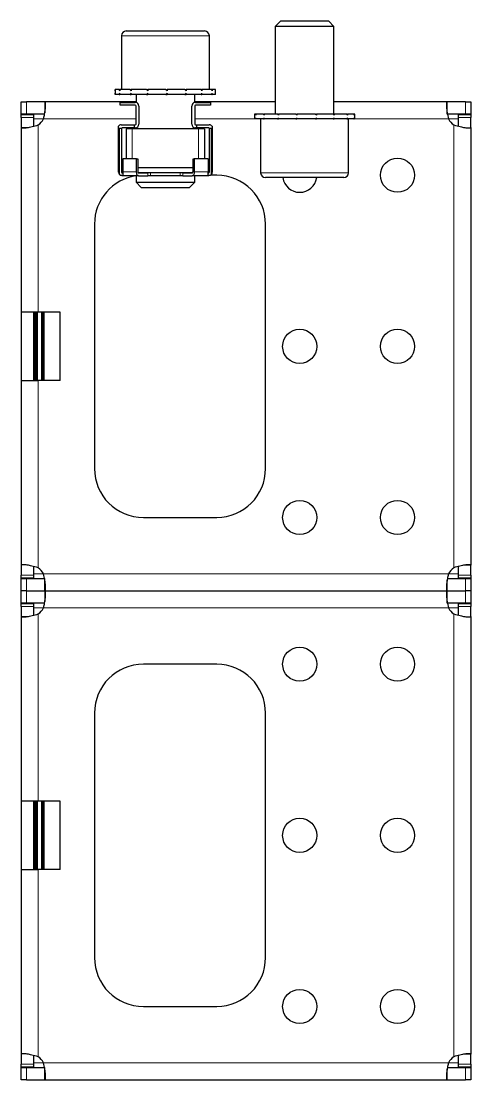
# Model space of a CAD drawing. Header units: millimetres. Extents: x 0 to 3578, y -208 to 608.
# Drawn here: x 3486.5 to 3578.5, y 289.4 to 505.9 of the extents above; entities that cross this region are included whole.
import ezdxf

# ---------------------------------------------------------------- set-up
doc = ezdxf.new("R2010")
doc.units = ezdxf.units.MM

msp = doc.modelspace()

# ---------------------------------------------------------------- linework, layer by layer
at = {"color": 7, "linetype": 'Continuous', "lineweight": 25}
for p, q in [((3539.53, 505.89), (3538.45, 504.82)), ((3538.45, 504.82), (3538.45, 486.89)), ((3550.45, 504.82), (3538.45, 504.82)), ((3549.38, 505.89), (3539.53, 505.89)), ((3550.45, 504.82), (3549.38, 505.89)), ((3550.45, 486.89), (3550.45, 504.82)), ((3506.95, 502.89), (3506.95, 491.89)), ((3507.95, 503.89), (3516.39, 503.89)), ((3516.39, 503.89), (3523.95, 503.89)), ((3524.95, 491.89), (3524.95, 502.89)), ((3505.7, 491.89), (3505.7, 490.89)), ((3505.7, 491.89), (3505.71, 491.89)), ((3505.71, 491.89), (3505.71, 491.64)), ((3506.52, 491.89), (3505.71, 491.89)), ((3506.52, 491.89), (3506.62, 491.89)), ((3506.62, 491.89), (3506.62, 491.64)), ((3508.77, 491.89), (3506.62, 491.89)), ((3508.77, 491.89), (3508.95, 491.89)), ((3508.95, 491.89), (3508.95, 491.64)), ((3512.12, 491.89), (3508.95, 491.89)), ((3512.12, 491.89), (3512.35, 491.89)), ((3512.35, 491.89), (3512.35, 491.64)), ((3516.05, 491.89), (3512.35, 491.89)), ((3516.05, 491.89), (3516.13, 491.89)), ((3516.26, 491.89), (3516.3, 491.89)), ((3516.3, 491.89), (3516.3, 491.64)), ((3519.96, 491.89), (3516.3, 491.89)), ((3519.96, 491.89), (3520.19, 491.89)), ((3520.19, 491.89), (3520.19, 491.64)), ((3523.27, 491.89), (3520.19, 491.89)), ((3523.27, 491.89), (3523.44, 491.89)), ((3523.44, 491.89), (3523.44, 491.64)), ((3525.46, 491.89), (3523.44, 491.89)), ((3525.46, 491.89), (3525.55, 491.89)), ((3525.55, 491.89), (3525.55, 491.64)), ((3526.2, 491.89), (3525.55, 491.89)), ((3526.2, 490.89), (3526.2, 491.89)), ((3486.45, 486.89), (3486.45, 489.39)), ((3486.45, 489.39), (3487.56, 489.39)), ((3491.28, 489.39), (3487.56, 489.39)), ((3509.95, 489.39), (3491.28, 489.39)), ((3491.28, 489.39), (3491.28, 487.18)), ((3505.7, 490.89), (3505.71, 490.89)), ((3505.71, 490.89), (3505.71, 491.14)), ((3506.52, 490.89), (3505.71, 490.89)), ((3506.52, 490.89), (3506.62, 490.89)), ((3506.62, 490.89), (3506.62, 491.14)), ((3508.77, 490.89), (3506.62, 490.89)), ((3506.7, 489.29), (3509.8, 489.29)), ((3506.7, 488.69), (3506.7, 489.29)), ((3508.77, 490.89), (3508.95, 490.89)), ((3508.95, 490.89), (3508.95, 491.14)), ((3512.12, 490.89), (3508.95, 490.89)), ((3509.95, 490.89), (3509.95, 489.28)), ((3512.12, 490.89), (3512.35, 490.89)), ((3512.35, 490.89), (3512.35, 491.14)), ((3516.05, 490.89), (3512.35, 490.89)), ((3516.05, 490.89), (3516.21, 490.89)), ((3516.21, 490.89), (3516.3, 490.89)), ((3516.3, 490.89), (3516.3, 491.14)), ((3519.96, 490.89), (3516.3, 490.89)), ((3519.96, 490.89), (3520.19, 490.89)), ((3520.19, 490.89), (3520.19, 491.14)), ((3523.27, 490.89), (3520.19, 490.89)), ((3521.95, 489.28), (3521.95, 490.89)), ((3538.45, 489.39), (3521.95, 489.39)), ((3522.1, 489.29), (3525.2, 489.29)), ((3523.27, 490.89), (3523.44, 490.89)), ((3523.44, 490.89), (3523.44, 491.14)), ((3525.46, 490.89), (3523.44, 490.89)), ((3525.2, 489.29), (3525.2, 488.69)), ((3525.46, 490.89), (3525.55, 490.89)), ((3525.55, 490.89), (3525.55, 491.14)), ((3526.2, 490.89), (3525.55, 490.89)), ((3573.62, 489.39), (3550.45, 489.39)), ((3573.62, 486.89), (3573.62, 489.39)), ((3577.34, 489.39), (3573.62, 489.39)), ((3577.34, 489.39), (3578.45, 489.39)), ((3578.45, 489.39), (3578.45, 486.89)), ((3509.8, 488.69), (3506.7, 488.69)), ((3509.95, 484.84), (3509.95, 488.54)), ((3510.55, 488.54), (3510.55, 484.84)), ((3521.35, 484.84), (3521.35, 488.54)), ((3521.95, 488.54), (3521.95, 484.84)), ((3525.2, 488.69), (3522.1, 488.69)), ((3487.56, 486.89), (3486.45, 486.89)), ((3486.45, 486.89), (3486.45, 486.79)), ((3486.45, 486.79), (3488.95, 486.79)), ((3486.45, 486.18), (3486.45, 486.79)), ((3486.45, 486.18), (3486.45, 484.12)), ((3491.28, 486.89), (3487.56, 486.89)), ((3488.95, 486.79), (3488.95, 486.18)), ((3488.95, 486.18), (3488.95, 484.36)), ((3534.2, 486.89), (3534.2, 485.89)), ((3534.44, 486.89), (3534.2, 486.89)), ((3534.44, 485.89), (3534.2, 485.89)), ((3534.44, 486.89), (3534.49, 486.89)), ((3534.44, 485.89), (3534.49, 485.89)), ((3534.49, 486.89), (3534.49, 486.64)), ((3536.04, 486.89), (3534.49, 486.89)), ((3534.49, 485.89), (3534.49, 486.14)), ((3536.04, 485.89), (3534.49, 485.89)), ((3535.45, 485.89), (3535.45, 474.89)), ((3536.04, 486.89), (3536.18, 486.89)), ((3536.04, 485.89), (3536.18, 485.89)), ((3536.18, 486.89), (3536.18, 486.64)), ((3538.92, 486.89), (3536.18, 486.89)), ((3536.18, 485.89), (3536.18, 486.14)), ((3538.92, 485.89), (3536.18, 485.89)), ((3538.92, 486.89), (3539.13, 486.89)), ((3538.92, 485.89), (3539.13, 485.89)), ((3539.13, 486.89), (3539.13, 486.64)), ((3542.64, 486.89), (3539.13, 486.89)), ((3539.13, 485.89), (3539.13, 486.14)), ((3542.64, 485.89), (3539.13, 485.89)), ((3542.64, 486.89), (3542.88, 486.89)), ((3542.64, 485.89), (3542.88, 485.89)), ((3542.88, 486.89), (3542.88, 486.64)), ((3546.64, 486.89), (3542.88, 486.89)), ((3542.88, 485.89), (3542.88, 486.14)), ((3546.64, 485.89), (3542.88, 485.89)), ((3546.64, 486.89), (3546.88, 486.89)), ((3546.64, 485.89), (3546.88, 485.89)), ((3546.88, 486.89), (3546.88, 486.64)), ((3550.3, 486.89), (3546.88, 486.89)), ((3546.88, 485.89), (3546.88, 486.14)), ((3550.3, 485.89), (3546.88, 485.89)), ((3550.3, 486.89), (3550.51, 486.89)), ((3550.3, 485.89), (3550.51, 485.89)), ((3550.51, 486.89), (3550.51, 486.64)), ((3553.08, 486.89), (3550.51, 486.89)), ((3550.51, 485.89), (3550.51, 486.14)), ((3553.08, 485.89), (3550.51, 485.89)), ((3553.08, 486.89), (3553.21, 486.89)), ((3553.08, 485.89), (3553.21, 485.89)), ((3554.54, 486.89), (3553.21, 486.89)), ((3553.21, 486.89), (3553.21, 486.64)), ((3553.21, 485.89), (3553.21, 486.14)), ((3554.54, 485.89), (3553.21, 485.89)), ((3553.45, 474.89), (3553.45, 485.89)), ((3554.54, 486.89), (3554.58, 486.89)), ((3554.54, 485.89), (3554.58, 485.89)), ((3554.58, 486.89), (3554.58, 486.64)), ((3554.7, 486.89), (3554.58, 486.89)), ((3554.58, 485.89), (3554.58, 486.14)), ((3554.7, 485.89), (3554.58, 485.89)), ((3554.7, 485.89), (3554.7, 486.89)), ((3577.34, 486.89), (3573.62, 486.89)), ((3575.95, 486.79), (3578.45, 486.79)), ((3575.95, 486.18), (3575.95, 486.79)), ((3575.95, 484.34), (3575.95, 486.18)), ((3578.45, 486.89), (3577.34, 486.89)), ((3578.45, 486.79), (3578.45, 486.89)), ((3578.45, 486.79), (3578.45, 486.18)), ((3578.45, 484.12), (3578.45, 486.18)), ((3486.45, 484.12), (3487.54, 484.12)), ((3486.45, 484.12), (3486.45, 446.39)), ((3506.35, 483.97), (3506.35, 484.39)), ((3506.35, 475.04), (3506.35, 483.97)), ((3506.56, 483.97), (3506.35, 483.97)), ((3506.95, 483.97), (3506.56, 483.97)), ((3506.9, 484.69), (3509.55, 484.69)), ((3507.1, 484.09), (3506.95, 483.97)), ((3506.95, 483.94), (3506.95, 475.04)), ((3509.55, 484.09), (3507.1, 484.09)), ((3507.95, 483.89), (3507.95, 477.76)), ((3509.15, 483.89), (3507.95, 483.89)), ((3522.75, 483.89), (3509.15, 483.89)), ((3509.55, 484.69), (3509.55, 484.09)), ((3509.55, 484.69), (3509.8, 484.69)), ((3509.8, 484.09), (3509.55, 484.09)), ((3509.95, 484.11), (3509.95, 483.89)), ((3521.95, 483.89), (3521.95, 484.11)), ((3522.1, 484.69), (3522.35, 484.69)), ((3522.35, 484.09), (3522.1, 484.09)), ((3522.35, 484.69), (3522.35, 484.09)), ((3522.35, 484.69), (3524.9, 484.69)), ((3524.8, 484.09), (3522.35, 484.09)), ((3523.95, 483.89), (3522.75, 483.89)), ((3523.95, 483.89), (3523.95, 477.76)), ((3524.95, 483.97), (3524.8, 484.09)), ((3524.95, 483.94), (3524.95, 483.97)), ((3525.34, 483.97), (3524.95, 483.97)), ((3524.95, 475.04), (3524.95, 483.94)), ((3525.55, 483.97), (3525.34, 483.97)), ((3525.55, 484.39), (3525.55, 483.97)), ((3525.55, 483.97), (3525.55, 475.04)), ((3578.45, 484.12), (3578.45, 394.67)), ((3510.07, 477.76), (3507.22, 477.76)), ((3507.22, 477.76), (3507.22, 475.09)), ((3510.07, 475.09), (3510.07, 477.76)), ((3510.07, 477.76), (3510.3, 477.76)), ((3510.3, 477.76), (3510.3, 475.09)), ((3521.61, 475.09), (3521.61, 477.76)), ((3521.61, 477.76), (3521.83, 477.76)), ((3521.83, 477.76), (3521.83, 475.09)), ((3524.68, 477.76), (3521.83, 477.76)), ((3524.68, 477.76), (3524.68, 475.09)), ((3507.1, 474.89), (3507.22, 474.89)), ((3507.12, 474.29), (3507.1, 474.29)), ((3507.12, 474.29), (3507.12, 474.29)), ((3507.22, 474.29), (3507.12, 474.29)), ((3507.22, 475.09), (3507.22, 474.29)), ((3507.22, 474.89), (3507.22, 474.89)), ((3507.22, 474.89), (3507.22, 474.89)), ((3507.22, 474.89), (3507.22, 474.89)), ((3510.48, 474.29), (3507.22, 474.29)), ((3509.95, 474.29), (3509.95, 472.97)), ((3521.61, 475.89), (3510.3, 475.89)), ((3521.44, 474.89), (3510.46, 474.89)), ((3510.48, 474.89), (3512.38, 474.89)), ((3510.48, 474.29), (3512.38, 474.29)), ((3512.93, 474.89), (3512.38, 474.89)), ((3512.93, 474.29), (3512.38, 474.29)), ((3518.97, 474.89), (3512.93, 474.89)), ((3518.97, 474.29), (3512.93, 474.29)), ((3519.53, 474.89), (3518.97, 474.89)), ((3519.53, 474.29), (3518.97, 474.29)), ((3519.53, 474.89), (3521.42, 474.89)), ((3519.53, 474.29), (3521.42, 474.29)), ((3524.68, 474.29), (3521.42, 474.29)), ((3521.95, 472.97), (3521.95, 474.29)), ((3524.68, 474.29), (3524.68, 475.09)), ((3524.68, 474.89), (3524.68, 474.89)), ((3524.68, 474.89), (3524.8, 474.89)), ((3524.68, 474.89), (3524.68, 474.89)), ((3524.68, 474.89), (3524.68, 474.89)), ((3524.78, 474.29), (3524.68, 474.29)), ((3524.8, 474.29), (3524.78, 474.29)), ((3524.78, 474.29), (3524.78, 474.29)), ((3526.45, 474.39), (3525.16, 474.39)), ((3509.95, 472.97), (3511.03, 471.89)), ((3509.95, 472.97), (3516.28, 472.97)), ((3516.28, 472.97), (3521.95, 472.97)), ((3520.88, 471.89), (3521.95, 472.97)), ((3552.45, 473.89), (3536.45, 473.89)), ((3511.03, 471.89), (3516.22, 471.89)), ((3516.22, 471.89), (3520.88, 471.89)), ((3501.45, 464.39), (3501.45, 414.39)), ((3536.45, 414.39), (3536.45, 464.39)), ((3489.95, 446.39), (3486.45, 446.39)), ((3486.45, 446.39), (3486.45, 432.39)), ((3488.95, 446.39), (3488.95, 432.39)), ((3494.45, 446.39), (3489.95, 446.39)), ((3494.45, 432.39), (3494.45, 446.39)), ((3486.45, 432.39), (3489.95, 432.39)), ((3486.45, 432.39), (3486.45, 394.67)), ((3494.45, 432.39), (3489.95, 432.39)), ((3511.45, 404.39), (3526.45, 404.39)), ((3486.45, 394.67), (3486.45, 392.6)), ((3488.95, 394.44), (3488.95, 392.6)), ((3575.95, 392.6), (3575.95, 394.42)), ((3578.45, 394.67), (3577.36, 394.67)), ((3578.45, 392.6), (3578.45, 394.67)), ((3486.45, 391.99), (3486.45, 392.6)), ((3488.95, 391.99), (3486.45, 391.99)), ((3486.45, 391.99), (3486.45, 391.89)), ((3486.45, 389.39), (3486.45, 391.89)), ((3486.45, 391.89), (3487.56, 391.89)), ((3487.56, 391.89), (3491.28, 391.89)), ((3488.95, 392.6), (3488.95, 391.99)), ((3491.28, 389.39), (3491.28, 391.89)), ((3573.62, 391.89), (3577.34, 391.89)), ((3575.95, 391.99), (3575.95, 392.6)), ((3578.45, 391.99), (3575.95, 391.99)), ((3577.34, 391.89), (3578.45, 391.89)), ((3578.45, 392.6), (3578.45, 391.99)), ((3578.45, 391.89), (3578.45, 391.99)), ((3578.45, 391.89), (3578.45, 389.39)), ((3573.62, 389.39), (3573.62, 391.61)), ((3487.56, 389.39), (3486.45, 389.39)), ((3486.45, 386.89), (3486.45, 389.39)), ((3487.56, 389.39), (3491.28, 389.39)), ((3491.28, 389.39), (3573.62, 389.39)), ((3491.28, 389.39), (3491.28, 387.18)), ((3573.62, 389.39), (3577.34, 389.39)), ((3573.62, 386.89), (3573.62, 389.39)), ((3578.45, 389.39), (3577.34, 389.39)), ((3578.45, 389.39), (3578.45, 386.89)), ((3487.56, 386.89), (3486.45, 386.89)), ((3486.45, 386.89), (3486.45, 386.79)), ((3486.45, 386.79), (3488.95, 386.79)), ((3486.45, 386.18), (3486.45, 386.79)), ((3486.45, 386.18), (3486.45, 384.12)), ((3491.28, 386.89), (3487.56, 386.89)), ((3488.95, 386.79), (3488.95, 386.18)), ((3488.95, 386.18), (3488.95, 384.36)), ((3577.34, 386.89), (3573.62, 386.89)), ((3575.95, 386.79), (3578.45, 386.79)), ((3575.95, 386.18), (3575.95, 386.79)), ((3575.95, 384.34), (3575.95, 386.18)), ((3578.45, 386.89), (3577.34, 386.89)), ((3578.45, 386.79), (3578.45, 386.89)), ((3578.45, 386.79), (3578.45, 386.18)), ((3578.45, 384.12), (3578.45, 386.18)), ((3486.45, 384.12), (3487.54, 384.12)), ((3486.45, 384.12), (3486.45, 346.39)), ((3578.45, 384.12), (3578.45, 294.67)), ((3526.45, 374.39), (3511.45, 374.39)), ((3501.45, 364.39), (3501.45, 314.39)), ((3536.45, 314.39), (3536.45, 364.39)), ((3489.95, 346.39), (3486.45, 346.39)), ((3486.45, 346.39), (3486.45, 332.39)), ((3488.95, 346.39), (3488.95, 332.39)), ((3494.45, 346.39), (3489.95, 346.39)), ((3494.45, 332.39), (3494.45, 346.39)), ((3486.45, 332.39), (3489.95, 332.39)), ((3486.45, 332.39), (3486.45, 294.67)), ((3494.45, 332.39), (3489.95, 332.39)), ((3511.45, 304.39), (3526.45, 304.39)), ((3486.45, 294.67), (3486.45, 292.6)), ((3578.45, 294.67), (3577.36, 294.67)), ((3578.45, 292.6), (3578.45, 294.67)), ((3486.45, 291.99), (3486.45, 292.6)), ((3488.95, 294.44), (3488.95, 292.6)), ((3488.95, 292.6), (3488.95, 291.99)), ((3575.95, 292.6), (3575.95, 294.42)), ((3575.95, 291.99), (3575.95, 292.6)), ((3578.45, 292.6), (3578.45, 291.99)), ((3488.95, 291.99), (3486.45, 291.99)), ((3486.45, 291.99), (3486.45, 291.89)), ((3486.45, 289.39), (3486.45, 291.89)), ((3486.45, 291.89), (3487.56, 291.89)), ((3487.56, 291.89), (3491.28, 291.89)), ((3491.28, 289.39), (3491.28, 291.89)), ((3573.62, 291.89), (3577.34, 291.89)), ((3573.62, 289.39), (3573.62, 291.61)), ((3578.45, 291.99), (3575.95, 291.99)), ((3577.34, 291.89), (3578.45, 291.89)), ((3578.45, 291.89), (3578.45, 291.99)), ((3578.45, 291.89), (3578.45, 289.39)), ((3487.56, 289.39), (3486.45, 289.39)), ((3487.56, 289.39), (3491.28, 289.39)), ((3491.28, 289.39), (3573.62, 289.39)), ((3573.62, 289.39), (3577.34, 289.39)), ((3578.45, 289.39), (3577.34, 289.39))]:
    msp.add_line(p, q, dxfattribs=at)
at = {"color": 8, "linetype": 'Continuous', "lineweight": 18}
for p, q in [((3516.44, 502.89), (3506.95, 502.89)), ((3524.95, 502.89), (3516.44, 502.89)), ((3487.56, 489.39), (3487.56, 486.89)), ((3577.34, 486.89), (3577.34, 489.39)), ((3488.95, 486.18), (3486.45, 486.18)), ((3488.95, 485.89), (3491.04, 485.89)), ((3491.04, 485.89), (3509.95, 485.89)), ((3521.95, 485.89), (3534.2, 485.89)), ((3554.7, 485.89), (3573.86, 485.89)), ((3573.86, 485.89), (3575.95, 485.89)), ((3578.45, 486.18), (3575.95, 486.18)), ((3489.95, 484.67), (3489.95, 446.39)), ((3506.56, 483.97), (3506.56, 474.52)), ((3509.15, 483.89), (3509.15, 477.76)), ((3522.75, 483.89), (3522.75, 477.76)), ((3525.34, 483.97), (3525.34, 474.52)), ((3574.95, 484.67), (3574.95, 394.11)), ((3510.07, 475.09), (3507.22, 475.09)), ((3512.38, 474.89), (3512.38, 474.29)), ((3512.93, 474.89), (3512.93, 474.29)), ((3518.97, 474.89), (3518.97, 474.29)), ((3519.53, 474.89), (3519.53, 474.29)), ((3524.68, 475.09), (3521.83, 475.09)), ((3535.45, 474.89), (3553.45, 474.89)), ((3489.25, 432.39), (3489.25, 446.39)), ((3489.45, 446.39), (3489.45, 432.39)), ((3489.56, 432.39), (3489.56, 446.39)), ((3489.76, 446.39), (3489.76, 432.39)), ((3490.64, 432.39), (3490.64, 446.39)), ((3490.84, 446.39), (3490.84, 432.39)), ((3490.95, 432.39), (3490.95, 446.39)), ((3491.15, 446.39), (3491.15, 432.39)), ((3489.95, 432.39), (3489.95, 394.11)), ((3486.45, 392.6), (3488.95, 392.6)), ((3487.56, 391.89), (3487.56, 389.39)), ((3491.04, 392.89), (3488.95, 392.89)), ((3491.04, 392.89), (3573.86, 392.89)), ((3575.95, 392.89), (3573.86, 392.89)), ((3575.95, 392.6), (3578.45, 392.6)), ((3577.34, 389.39), (3577.34, 391.89)), ((3487.56, 389.39), (3487.56, 386.89)), ((3577.34, 386.89), (3577.34, 389.39)), ((3488.95, 386.18), (3486.45, 386.18)), ((3488.95, 385.89), (3491.04, 385.89)), ((3491.04, 385.89), (3573.86, 385.89)), ((3573.86, 385.89), (3575.95, 385.89)), ((3578.45, 386.18), (3575.95, 386.18)), ((3489.95, 384.67), (3489.95, 346.39)), ((3574.95, 384.67), (3574.95, 294.11)), ((3489.25, 332.39), (3489.25, 346.39)), ((3489.45, 346.39), (3489.45, 332.39)), ((3489.56, 332.39), (3489.56, 346.39)), ((3489.76, 346.39), (3489.76, 332.39)), ((3490.64, 332.39), (3490.64, 346.39)), ((3490.84, 346.39), (3490.84, 332.39)), ((3490.95, 332.39), (3490.95, 346.39)), ((3491.15, 346.39), (3491.15, 332.39)), ((3489.95, 332.39), (3489.95, 294.11)), ((3486.45, 292.6), (3488.95, 292.6)), ((3491.04, 292.89), (3488.95, 292.89)), ((3491.04, 292.89), (3573.86, 292.89)), ((3575.95, 292.89), (3573.86, 292.89)), ((3575.95, 292.6), (3578.45, 292.6)), ((3487.56, 291.89), (3487.56, 289.39)), ((3577.34, 289.39), (3577.34, 291.89))]:
    msp.add_line(p, q, dxfattribs=at)
at = {"color": 7, "linetype": 'Continuous', "lineweight": 25}
for centre in [(3563.45, 474.39), (3543.45, 439.39), (3563.45, 439.39), (3543.45, 404.39), (3563.45, 404.39), (3543.45, 374.39), (3563.45, 374.39), (3543.45, 339.39), (3563.45, 339.39), (3543.45, 304.39), (3563.45, 304.39)]:
    msp.add_circle(centre, 3.5, dxfattribs=at)
for centre, radius, start, end in [((3507.95, 502.89), 1, 90, 180), ((3523.95, 502.89), 1, 0, 90), ((3509.8, 488.54), 0.75, 0, 90), ((3522.1, 488.54), 0.75, 90, 180), ((3509.8, 488.54), 0.15, 0, 90), ((3522.1, 488.54), 0.15, 90, 180), ((3487.95, 487.54), 3.5, 304.8499, 331.8729), ((3576.95, 487.54), 3.5, 208.1271, 235.1501), ((3506.95, 483.94), 0.75, 93.7315, 143.2818), ((3509.8, 484.84), 0.15, 270, 0), ((3509.8, 484.84), 0.75, 270, 0), ((3522.1, 484.84), 0.75, 180, 270), ((3522.1, 484.84), 0.15, 180, 270), ((3524.9, 483.83), 0.863, 40.7241, 89.7256), ((3511.45, 464.39), 10, 98.1096, 180), ((3507.1, 475.04), 0.75, 180, 223.9455), ((3524.8, 475.04), 0.75, 316.0545, 0), ((3526.45, 464.39), 10, 0, 90), ((3536.45, 474.89), 1, 180, 270), ((3552.45, 474.89), 1, 270, 0), ((3543.45, 474.39), 3.5, 188.2132, 351.7868), ((3511.45, 414.39), 10, 180, 270), ((3526.45, 414.39), 10, 270, 0), ((3487.95, 391.24), 3.5, 28.1271, 55.1501), ((3576.95, 391.24), 3.5, 124.8499, 151.8729), ((3487.95, 387.54), 3.5, 304.8499, 331.8729), ((3576.95, 387.54), 3.5, 208.1271, 235.1501), ((3511.45, 364.39), 10, 90, 180), ((3526.45, 364.39), 10, 0, 90), ((3511.45, 314.39), 10, 180, 270), ((3526.45, 314.39), 10, 270, 0), ((3487.95, 291.24), 3.5, 28.1271, 55.1501), ((3576.95, 291.24), 3.5, 124.8499, 151.8729)]:
    msp.add_arc(centre, radius, start, end, dxfattribs=at)
for points, knots in [([(3505.71, 491.64), (3505.71, 491.68), (3505.7, 491.75), (3505.7, 491.83), (3505.7, 491.87), (3505.7, 491.89)], [0, 0, 0, 0, 0.499981, 0.749988, 1, 1, 1, 1]), ([(3506.62, 491.64), (3506.6, 491.68), (3506.58, 491.75), (3506.54, 491.83), (3506.53, 491.87), (3506.52, 491.89)], [0, 0, 0, 0, 0.499981, 0.749988, 1, 1, 1, 1]), ([(3508.95, 491.64), (3508.92, 491.68), (3508.88, 491.75), (3508.82, 491.83), (3508.79, 491.87), (3508.77, 491.89)], [0, 0, 0, 0, 0.4999808, 0.7499881, 1, 1, 1, 1]), ([(3512.35, 491.64), (3512.31, 491.68), (3512.26, 491.75), (3512.18, 491.83), (3512.14, 491.87), (3512.12, 491.89)], [0, 0, 0, 0, 0.499981, 0.749988, 1, 1, 1, 1]), ([(3516.3, 491.64), (3516.26, 491.68), (3516.2, 491.75), (3516.11, 491.83), (3516.07, 491.87), (3516.05, 491.89)], [0, 0, 0, 0, 0.499981, 0.749988, 1, 1, 1, 1]), ([(3516.3, 491.64), (3516.28, 491.71), (3516.26, 491.84), (3516.23, 491.88), (3516.21, 491.89)], [0, 0, 0, 0, 0.561794, 1, 1, 1, 1]), ([(3520.19, 491.64), (3520.16, 491.68), (3520.1, 491.75), (3520.02, 491.83), (3519.98, 491.87), (3519.96, 491.89)], [0, 0, 0, 0, 0.4999808, 0.7499881, 1, 1, 1, 1]), ([(3523.44, 491.64), (3523.41, 491.68), (3523.37, 491.75), (3523.31, 491.83), (3523.28, 491.87), (3523.27, 491.89)], [0, 0, 0, 0, 0.499981, 0.749988, 1, 1, 1, 1]), ([(3525.55, 491.64), (3525.53, 491.68), (3525.51, 491.75), (3525.48, 491.83), (3525.47, 491.87), (3525.46, 491.89)], [0, 0, 0, 0, 0.499981, 0.749988, 1, 1, 1, 1]), ([(3491.04, 485.89), (3491.09, 486.15), (3491.19, 486.64), (3491.34, 487.46), (3491.44, 488.17), (3491.46, 488.74), (3491.44, 489.1), (3491.38, 489.34), (3491.32, 489.37), (3491.28, 489.39)], [0, 0, 0, 0, 0.1440667, 0.2712756, 0.4749075, 0.5979974, 0.7263376, 0.8602454, 1, 1, 1, 1]), ([(3505.7, 490.89), (3505.7, 490.91), (3505.7, 490.95), (3505.7, 491.04), (3505.71, 491.1), (3505.71, 491.14)], [0, 0, 0, 0, 0.25014, 0.50028, 1, 1, 1, 1]), ([(3506.52, 490.89), (3506.53, 490.91), (3506.54, 490.95), (3506.58, 491.04), (3506.6, 491.1), (3506.62, 491.14)], [0, 0, 0, 0, 0.25014, 0.50028, 1, 1, 1, 1]), ([(3508.77, 490.89), (3508.79, 490.91), (3508.82, 490.95), (3508.88, 491.04), (3508.92, 491.1), (3508.95, 491.14)], [0, 0, 0, 0, 0.25014, 0.50028, 1, 1, 1, 1]), ([(3512.12, 490.89), (3512.14, 490.91), (3512.18, 490.95), (3512.26, 491.04), (3512.31, 491.1), (3512.35, 491.14)], [0, 0, 0, 0, 0.25014, 0.50028, 1, 1, 1, 1]), ([(3516.05, 490.89), (3516.07, 490.91), (3516.11, 490.95), (3516.2, 491.04), (3516.26, 491.1), (3516.3, 491.14)], [0, 0, 0, 0, 0.25014, 0.50028, 1, 1, 1, 1]), ([(3516.3, 491.14), (3516.28, 491.07), (3516.26, 490.94), (3516.23, 490.91), (3516.21, 490.89)], [0, 0, 0, 0, 0.561794, 1, 1, 1, 1]), ([(3519.96, 490.89), (3519.98, 490.91), (3520.02, 490.95), (3520.1, 491.04), (3520.16, 491.1), (3520.19, 491.14)], [0, 0, 0, 0, 0.25014, 0.50028, 1, 1, 1, 1]), ([(3523.27, 490.89), (3523.28, 490.91), (3523.31, 490.95), (3523.37, 491.04), (3523.41, 491.1), (3523.44, 491.14)], [0, 0, 0, 0, 0.2501401, 0.5002802, 1, 1, 1, 1]), ([(3525.46, 490.89), (3525.47, 490.91), (3525.48, 490.95), (3525.51, 491.04), (3525.53, 491.1), (3525.55, 491.14)], [0, 0, 0, 0, 0.25014, 0.50028, 1, 1, 1, 1]), ([(3573.62, 489.39), (3573.59, 489.37), (3573.53, 489.33), (3573.46, 488.98), (3573.44, 488.31), (3573.58, 487.2), (3573.77, 486.34), (3573.86, 485.89)], [0, 0, 0, 0, 0.16069, 0.301312, 0.521951, 0.753573, 1, 1, 1, 1]), ([(3534.49, 486.64), (3534.48, 486.68), (3534.47, 486.75), (3534.45, 486.83), (3534.44, 486.87), (3534.44, 486.89)], [0, 0, 0, 0, 0.499981, 0.749988, 1, 1, 1, 1]), ([(3534.44, 485.89), (3534.44, 485.91), (3534.45, 485.95), (3534.47, 486.04), (3534.48, 486.1), (3534.49, 486.14)], [0, 0, 0, 0, 0.2501401, 0.5002802, 1, 1, 1, 1]), ([(3536.18, 486.64), (3536.16, 486.68), (3536.12, 486.75), (3536.07, 486.83), (3536.05, 486.87), (3536.04, 486.89)], [0, 0, 0, 0, 0.4999808, 0.7499881, 1, 1, 1, 1]), ([(3536.04, 485.89), (3536.05, 485.91), (3536.07, 485.95), (3536.12, 486.04), (3536.16, 486.1), (3536.18, 486.14)], [0, 0, 0, 0, 0.25014, 0.50028, 1, 1, 1, 1]), ([(3539.13, 486.64), (3539.09, 486.68), (3539.04, 486.75), (3538.97, 486.83), (3538.93, 486.87), (3538.92, 486.89)], [0, 0, 0, 0, 0.4999808, 0.7499881, 1, 1, 1, 1]), ([(3538.92, 485.89), (3538.93, 485.91), (3538.97, 485.95), (3539.04, 486.04), (3539.09, 486.1), (3539.13, 486.14)], [0, 0, 0, 0, 0.2501401, 0.5002802, 1, 1, 1, 1]), ([(3542.88, 486.64), (3542.84, 486.68), (3542.78, 486.75), (3542.7, 486.83), (3542.66, 486.87), (3542.64, 486.89)], [0, 0, 0, 0, 0.499981, 0.749988, 1, 1, 1, 1]), ([(3542.64, 485.89), (3542.66, 485.91), (3542.7, 485.95), (3542.78, 486.04), (3542.84, 486.1), (3542.88, 486.14)], [0, 0, 0, 0, 0.25014, 0.50028, 1, 1, 1, 1]), ([(3546.88, 486.64), (3546.84, 486.68), (3546.78, 486.75), (3546.7, 486.83), (3546.66, 486.87), (3546.64, 486.89)], [0, 0, 0, 0, 0.499981, 0.749988, 1, 1, 1, 1]), ([(3546.64, 485.89), (3546.66, 485.91), (3546.7, 485.95), (3546.78, 486.04), (3546.84, 486.1), (3546.88, 486.14)], [0, 0, 0, 0, 0.25014, 0.50028, 1, 1, 1, 1]), ([(3550.51, 486.64), (3550.47, 486.68), (3550.42, 486.75), (3550.35, 486.83), (3550.32, 486.87), (3550.3, 486.89)], [0, 0, 0, 0, 0.499981, 0.749988, 1, 1, 1, 1]), ([(3550.3, 485.89), (3550.32, 485.91), (3550.35, 485.95), (3550.42, 486.04), (3550.47, 486.1), (3550.51, 486.14)], [0, 0, 0, 0, 0.2501401, 0.5002802, 1, 1, 1, 1]), ([(3553.21, 486.64), (3553.19, 486.68), (3553.16, 486.75), (3553.11, 486.83), (3553.09, 486.87), (3553.08, 486.89)], [0, 0, 0, 0, 0.4999808, 0.7499881, 1, 1, 1, 1]), ([(3553.08, 485.89), (3553.09, 485.91), (3553.11, 485.95), (3553.16, 486.04), (3553.19, 486.1), (3553.21, 486.14)], [0, 0, 0, 0, 0.25014, 0.50028, 1, 1, 1, 1]), ([(3554.58, 486.64), (3554.57, 486.68), (3554.56, 486.75), (3554.55, 486.83), (3554.54, 486.87), (3554.54, 486.89)], [0, 0, 0, 0, 0.499981, 0.749988, 1, 1, 1, 1]), ([(3554.54, 485.89), (3554.54, 485.91), (3554.55, 485.95), (3554.56, 486.04), (3554.57, 486.1), (3554.58, 486.14)], [0, 0, 0, 0, 0.2501401, 0.5002802, 1, 1, 1, 1]), ([(3486.45, 484.12), (3486.48, 484.1), (3486.52, 484.07), (3486.92, 484.06), (3487.63, 484.1), (3488.73, 484.31), (3489.54, 484.55), (3489.95, 484.67)], [0, 0, 0, 0, 0.1708405, 0.3192172, 0.5481031, 0.7678223, 1, 1, 1, 1]), ([(3506.95, 483.97), (3506.95, 483.97), (3506.95, 483.96), (3506.95, 483.95), (3506.95, 483.94)], [0, 0, 0, 0, 0.103521, 1, 1, 1, 1]), ([(3574.95, 484.67), (3575.41, 484.54), (3576.21, 484.33), (3577.12, 484.13), (3577.71, 484.06), (3578.11, 484.04), (3578.4, 484.06), (3578.43, 484.1), (3578.45, 484.12)], [0, 0, 0, 0, 0.254149, 0.448213, 0.574908, 0.708872, 0.850468, 1, 1, 1, 1]), ([(3507.1, 474.29), (3507.06, 474.3), (3506.98, 474.3), (3506.81, 474.35), (3506.67, 474.43), (3506.59, 474.5), (3506.56, 474.52)], [0, 0, 0, 0, 0.2789397, 0.5588934, 0.8193258, 1, 1, 1, 1]), ([(3506.95, 475.04), (3506.95, 475.03), (3506.95, 475), (3506.97, 474.96), (3507, 474.93), (3507.05, 474.9), (3507.08, 474.9), (3507.1, 474.89)], [0, 0, 0, 0, 0.146022, 0.291755, 0.44415, 0.665415, 1, 1, 1, 1]), ([(3510.48, 474.29), (3510.41, 474.3), (3510.28, 474.3), (3510.16, 474.41), (3510.1, 474.58), (3510.08, 474.8), (3510.08, 474.98), (3510.07, 475.08), (3510.07, 475.09)], [0, 0, 0, 0, 0.208723, 0.418821, 0.600828, 0.778576, 0.967244, 1, 1, 1, 1]), ([(3510.3, 475.09), (3510.3, 475.07), (3510.3, 475.03), (3510.32, 474.98), (3510.35, 474.94), (3510.4, 474.9), (3510.45, 474.89), (3510.48, 474.89)], [0, 0, 0, 0, 0.153686, 0.307038, 0.468255, 0.701155, 1, 1, 1, 1]), ([(3521.83, 475.09), (3521.83, 475), (3521.82, 474.82), (3521.81, 474.59), (3521.75, 474.42), (3521.65, 474.32), (3521.53, 474.29), (3521.45, 474.29), (3521.42, 474.29)], [0, 0, 0, 0, 0.194817, 0.389775, 0.579987, 0.758346, 0.937479, 1, 1, 1, 1]), ([(3521.42, 474.89), (3521.46, 474.89), (3521.51, 474.9), (3521.56, 474.94), (3521.59, 474.99), (3521.6, 475.05), (3521.61, 475.08), (3521.61, 475.09)], [0, 0, 0, 0, 0.334052, 0.54998, 0.729611, 0.91025, 1, 1, 1, 1]), ([(3524.8, 474.89), (3524.82, 474.9), (3524.86, 474.9), (3524.9, 474.93), (3524.93, 474.97), (3524.95, 475.01), (3524.95, 475.04), (3524.95, 475.04)], [0, 0, 0, 0, 0.361064, 0.563339, 0.734562, 0.906749, 1, 1, 1, 1]), ([(3525.34, 474.52), (3525.29, 474.48), (3525.2, 474.39), (3525.03, 474.32), (3524.89, 474.3), (3524.83, 474.3), (3524.8, 474.29)], [0, 0, 0, 0, 0.278357, 0.557903, 0.816717, 1, 1, 1, 1]), ([(3489.95, 394.11), (3489.49, 394.24), (3488.69, 394.46), (3487.78, 394.65), (3487.19, 394.72), (3486.79, 394.74), (3486.51, 394.73), (3486.47, 394.69), (3486.45, 394.67)], [0, 0, 0, 0, 0.254149, 0.448213, 0.574908, 0.708872, 0.850468, 1, 1, 1, 1]), ([(3578.45, 394.67), (3578.43, 394.68), (3578.38, 394.71), (3577.98, 394.72), (3577.27, 394.68), (3576.17, 394.47), (3575.36, 394.23), (3574.95, 394.11)], [0, 0, 0, 0, 0.17084, 0.319217, 0.548103, 0.767822, 1, 1, 1, 1]), ([(3491.28, 389.39), (3491.31, 389.41), (3491.37, 389.45), (3491.44, 389.81), (3491.46, 390.47), (3491.32, 391.58), (3491.13, 392.45), (3491.04, 392.89)], [0, 0, 0, 0, 0.16069, 0.301312, 0.521951, 0.753573, 1, 1, 1, 1]), ([(3573.86, 392.89), (3573.81, 392.63), (3573.71, 392.14), (3573.56, 391.32), (3573.46, 390.61), (3573.45, 390.05), (3573.47, 389.69), (3573.52, 389.44), (3573.59, 389.41), (3573.62, 389.39)], [0, 0, 0, 0, 0.144067, 0.271276, 0.474907, 0.597997, 0.726338, 0.860245, 1, 1, 1, 1]), ([(3491.04, 385.89), (3491.09, 386.15), (3491.19, 386.64), (3491.34, 387.46), (3491.44, 388.17), (3491.46, 388.74), (3491.44, 389.1), (3491.38, 389.34), (3491.32, 389.37), (3491.28, 389.39)], [0, 0, 0, 0, 0.1440667, 0.2712756, 0.4749075, 0.5979974, 0.7263376, 0.8602454, 1, 1, 1, 1]), ([(3573.62, 389.39), (3573.59, 389.37), (3573.53, 389.33), (3573.46, 388.98), (3573.44, 388.31), (3573.58, 387.2), (3573.77, 386.34), (3573.86, 385.89)], [0, 0, 0, 0, 0.16069, 0.301312, 0.521951, 0.753573, 1, 1, 1, 1]), ([(3486.45, 384.12), (3486.48, 384.1), (3486.52, 384.07), (3486.92, 384.06), (3487.63, 384.1), (3488.73, 384.31), (3489.54, 384.55), (3489.95, 384.67)], [0, 0, 0, 0, 0.1708405, 0.3192172, 0.5481031, 0.7678223, 1, 1, 1, 1]), ([(3574.95, 384.67), (3575.41, 384.54), (3576.21, 384.33), (3577.12, 384.13), (3577.71, 384.06), (3578.11, 384.04), (3578.4, 384.06), (3578.43, 384.1), (3578.45, 384.12)], [0, 0, 0, 0, 0.254149, 0.448213, 0.574908, 0.708872, 0.850468, 1, 1, 1, 1]), ([(3489.95, 294.11), (3489.49, 294.24), (3488.69, 294.46), (3487.78, 294.65), (3487.19, 294.72), (3486.79, 294.74), (3486.51, 294.73), (3486.47, 294.69), (3486.45, 294.67)], [0, 0, 0, 0, 0.254149, 0.448213, 0.574908, 0.708872, 0.850468, 1, 1, 1, 1]), ([(3578.45, 294.67), (3578.43, 294.68), (3578.38, 294.71), (3577.98, 294.72), (3577.27, 294.68), (3576.17, 294.47), (3575.36, 294.23), (3574.95, 294.11)], [0, 0, 0, 0, 0.17084, 0.319217, 0.548103, 0.767822, 1, 1, 1, 1]), ([(3491.28, 289.39), (3491.31, 289.41), (3491.37, 289.45), (3491.44, 289.81), (3491.46, 290.47), (3491.32, 291.58), (3491.13, 292.45), (3491.04, 292.89)], [0, 0, 0, 0, 0.16069, 0.301312, 0.521951, 0.753573, 1, 1, 1, 1]), ([(3573.86, 292.89), (3573.81, 292.63), (3573.71, 292.14), (3573.56, 291.32), (3573.46, 290.61), (3573.45, 290.05), (3573.47, 289.69), (3573.52, 289.44), (3573.59, 289.41), (3573.62, 289.39)], [0, 0, 0, 0, 0.144067, 0.271276, 0.474907, 0.597997, 0.726338, 0.860245, 1, 1, 1, 1])]:
    msp.add_open_spline(points, degree=3, knots=knots, dxfattribs=at)

doc.saveas('drawing.dxf')
